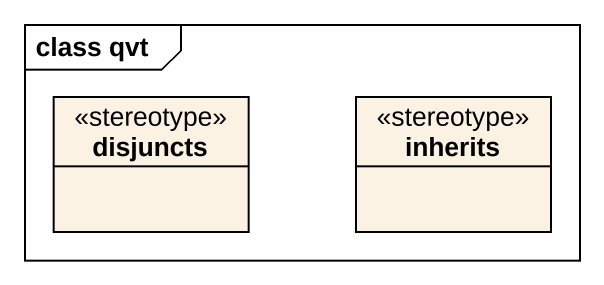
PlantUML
@startuml
mainframe class qvt
hide circle
hide empty members
class disjuncts <<stereotype>>
class inherits <<stereotype>>
@enduml
